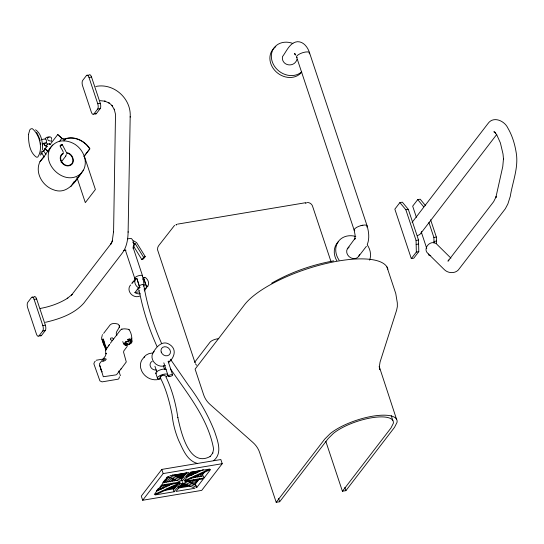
<?xml version="1.0" encoding="UTF-8"?>
<svg xmlns="http://www.w3.org/2000/svg" width="544" height="544" viewBox="0 0 544 544"><rect width="100%" height="100%" fill="white"/><g stroke="black" fill="none" stroke-linecap="round" stroke-linejoin="round"><path stroke-width="0.82" d="M45.451 322.313C59.35 319.056 74.066 314.092 83.824 303.137L122.55 252.708C126.813 246.826 127.928 239.319 128.112 232.234L130.186 116.627C131.356 98.539 113.642 82.695 95.778 86.469M127.289 344.638C123.59 345.256 126.827 345.746 127.344 344.556M130.179 117.123L130.186 116.627M128.112 232.234L128.119 231.737M42.65 149.831C42.602 142.997 41.854 133.872 35.55 129.792M125.045 344.005L127.051 343.917M47.478 138.829C47.308 135.578 52.578 136.49 51.673 139.468M119.537 376.788L118.81 378.712L118.136 379.188L102.068 381.874L99.906 380.875L93.847 363.766L94.574 361.842L95.241 361.366M131.913 339.293C131.784 336.002 130.995 331.833 128.731 329.358C125.752 328.909 121.23 327.814 119.578 331.228L110.323 343.278M66.341 154.516L65.634 156.291M41.296 151.042L40.807 153.728M107.046 347.847L107.875 346.936L105.849 349.636L105.713 351.247M128.316 342.924L128.105 343.046M103.646 333.35L110.174 324.85C112.159 322.891 115.566 323.388 118.007 324.115C122.624 327.4 113.839 331.276 116.892 335.349M119.245 327.44L119.442 326.652M112.241 241.162L113.594 231.37L113.587 231.866L115.505 114.281L114.199 109.113L114.43 109.711L111.84 105.386L112.295 105.917L110.575 104.149L108.603 102.68L109.201 103.047L104.632 101.075L105.278 101.225L100.082 100.66M105.747 349.846L105.624 350.241M111.867 242.277L112.526 240.312M40.018 161.582C34.571 172.502 42.371 185.81 53.196 189.666C67.816 195.65 76.486 180.03 83.518 170.088C88.169 160.881 83.144 149.607 74.936 144.296C70.686 141.698 65.715 140.366 60.744 141.025C50.157 142.793 46.852 154.911 40.018 161.582L42.69 158.073L43.901 157.23M70.754 186.728L73.943 181.812M306.197 203.123L305.483 203.293M367.377 244.263C369.668 238.333 368.771 231.696 367.057 225.726L309.468 52.598C307.816 47.369 303.62 41.596 297.616 41.691C289.83 42.255 286.464 51.49 282.418 56.739C281.268 65.967 294.365 68.143 297.038 59.289M124.29 343.72L124.426 343.108M131.315 341.367L131.444 340.306M135.436 278.888L134.932 280.187A7.29 6.215 37.5 0 0 137.108 286.729L138.462 287.796L139.89 287.558L136.925 278.63L135.436 278.888L131.893 283.39A7.29 6.215 37.5 0 1 134.266 281.2M112.166 241.386L110.86 244.1L111.411 243.202L71.454 295.195L72.168 294.44L67.198 298.479L67.837 298.064C59.473 303.375 49.932 306.714 40.202 308.455M42.174 152.368L41.419 154.068L40.276 155.108M113.295 339.687L113.308 338.858L112.363 337.817L110.568 338.184L110.432 339.626L112.37 340.626M105.862 349.622L106.488 348.595L106.107 349.2M105.434 347.806L105.89 347.004L103.238 338.966L105.856 349.432L106.359 348.493L105.89 347.004M102.054 336.219L101.592 337.878L103.877 344.658M127.792 339.442C133.042 337.974 128.404 343.067 127.792 339.442L128.241 339.313A4.495 1.877 -22.4 0 1 129.717 339.082M128.173 340.374L128.778 340.714M130.567 340.49C128.826 340.925 131.022 339.986 129.669 339.157M102.068 335.464L102.646 334.648M52.775 144.942C37.454 161.051 64.376 188.238 80.845 173.597M42.391 144.874L43.398 143.555M45.723 146.282L47.695 143.711M45.655 147.968L43.18 151.49L42.378 151.504M44.295 143.058A2.434 2.074 37.5 0 0 44.975 145.248L47.212 146.241L43.18 151.49L42.371 151.266M49.014 143.677L50.048 144.575L57.752 134.558L61.934 138.237A3.366 2.87 37.5 0 0 65.028 138.863L65.3 138.754A19.407 16.538 37.5 0 1 74.161 138.101C80.614 139.223 86.38 143.29 89.93 148.757L83.878 156.638M59.289 141.698L61.805 138.414A3.611 3.074 37.5 0 0 65.409 138.992M63.893 140.95L65.402 138.978A19.169 16.334 37.5 0 1 74.161 138.339C80.539 139.448 86.238 143.466 89.74 148.872L84.191 156.101M93.847 114.029L97.648 109.079A4.1 1.68 80.5 0 0 97.736 103.7L89.012 77.472A4.1 1.68 80.5 0 0 86.476 75.5L82.681 80.444A4.1 1.68 80.5 0 0 82.593 85.83L91.317 112.05A4.1 1.68 80.5 0 0 93.847 114.029L96.376 113.608L100.178 108.657A4.1 1.68 80.5 0 0 100.259 103.272L91.535 77.051A4.1 1.68 80.5 0 0 89.005 75.072L87.108 75.392M61.078 162.221L65.824 156.04M73.426 183.226L83.518 170.088M38.937 335.94L42.738 330.99A4.1 1.68 80.5 0 0 42.82 325.611L34.095 299.384A4.1 1.68 80.5 0 0 31.566 297.412L27.764 302.355A4.1 1.68 80.5 0 0 27.683 307.741L36.407 333.962A4.1 1.68 80.5 0 0 38.937 335.94L41.466 335.519L45.261 330.568A4.1 1.68 80.5 0 0 45.349 325.183L36.625 298.962A4.1 1.68 80.5 0 0 34.34 296.745M132.743 242.563L135.204 243.705L133.457 245.976L141.889 259.617L143.487 258.876L145.228 256.605L136.564 242.57L133.43 240.727M141.889 259.617L143.63 257.346L145.228 256.605M144.051 289.184A4.556 1.482 -18.4 0 0 146.458 286.79L143.364 277.766L145.024 277.284L146.295 278.283A7.29 6.215 37.5 0 1 148.471 284.832L144.303 290.945M140.243 293.78A7.29 6.215 37.5 0 1 134.966 292.638L138.462 287.796M139.72 290.333A4.556 1.482 -18.4 0 1 139.359 287.98L139.89 287.558M146.329 286.688L147.995 286.205M120.884 369.213L121.258 368.608L116.498 374.796M152.871 353.07C155.951 347.249 162.459 339.585 169.599 344.495C177.228 349.289 174.427 357.728 168.375 362.732A9.153 7.8 37.5 0 0 169.116 360.815M161.792 469.418L141.297 496.101L142.684 500.256L201.722 490.382L222.217 463.699L220.837 459.544L161.792 469.418L163.173 473.572L142.684 500.256M156.74 490.559L158.297 488.539M163.764 481.413L162.785 482.684L177.507 480.223M163.982 481.134L165.016 479.788M166.049 478.441L167.083 477.095M164.424 482.052L166.457 479.4M158.392 490.64L162.411 485.404M164.424 482.786L169.007 476.823M164.587 484.813L161.044 489.423L160.358 487.342M166.627 482.161L170.231 477.455M163.533 488.281L166.008 485.058M168.484 481.834L171.476 477.938M359.475 254.592A6.834 5.828 37.5 0 1 351.009 257.91A6.834 5.828 37.5 0 1 347.337 248.812L355.198 238.122L354.729 239.401L355.15 235.389L354.226 230.343L296.636 57.215M168.171 484.466L166.185 487.064L165.723 485.676M170.184 481.848L172.815 478.421M172.584 480.073L173.563 478.802M168.667 485.921L169.633 484.663M172.38 481.08L173.964 479.019M174.25 480.882L175.284 479.536M177.902 483.806L173.386 489.682L174.08 491.762L155.176 494.924L180.642 483.215L174.08 491.762M182.288 481.066L169.946 475.687L188.85 472.525L182.288 481.066L181.601 478.992L186.796 472.226M399.888 202.599L394.849 209.154L411.312 258.604L413.766 258.189L418.798 251.641L418.513 240.026L408.313 209.358L402.342 202.184L399.888 202.599L405.851 209.766L416.058 240.434L416.337 252.056L411.312 258.604M358.924 256.027L366.377 246.316M189.788 482.562L191.318 480.576M193.331 477.952L194.84 475.986M191.073 483.126L193.548 479.903M195.527 477.326L197.084 475.3M192.277 483.65L194.854 480.298M197.404 476.979L199.478 474.273M193.562 484.208L197.343 479.291M199.09 477.013L202.28 472.865M198.016 479.903L194.963 483.881L195.418 485.268M202.089 474.599L203.109 473.266M194.847 484.772L199.532 478.666M201.09 476.646L205.333 471.124M425.605 205.72L420.179 199.199L417.717 199.614L412.678 206.169L416.398 217.335M196.826 487.41L203.388 478.863L184.484 482.025L196.826 487.41L196.132 485.33L186.742 481.236M204.068 477.972L210.63 469.431L185.164 481.134L204.068 477.972L203.381 475.898L190.849 477.992M412.1 222.374L487.893 123.678C493.333 115.661 504.58 120.802 507.912 128.153C512.285 135.64 514.814 144.058 516.181 152.585C518.806 167.43 512.57 181.852 510.299 196.309L507.878 203.925L505.308 208.787L459.517 268.43C456.239 273.999 447.991 273.795 443.931 269.239L427.985 253.518C422.13 248.703 430.59 239.333 436.322 243.739L450.935 258.142M421.104 232.954L496.747 134.45M387.899 269.198A77.486 25.228 -18.4 0 0 323.646 264.112A77.486 25.228 -18.4 0 0 244.514 304.756L195.099 369.111L203.68 394.91A20.182 17.19 37.5 0 0 210.066 404.444L252.933 442.469A21.066 17.945 37.5 0 1 259.604 452.418L276.196 502.309L324.802 439.015L330.262 433.588A38.406 12.505 -18.4 0 1 372.715 416.187A38.406 12.505 -18.4 0 1 397.011 422.423L394.509 427.36L345.896 490.654L342.414 491.239L325.815 441.347M276.196 502.309L279.684 501.731L328.209 438.539L333.336 433.439A34.496 11.234 -18.4 0 1 371.464 417.806A34.496 11.234 -18.4 0 1 393.292 423.409L390.939 428.046L342.414 491.239M127.235 346.358L123.828 350.921L123.576 352.152L126.276 361.957L121.407 368.533M176.528 224.869L175.875 224.917L176.487 224.597M347.337 248.812L349.119 247.064M130.812 342.013L131.24 341.482M130.859 342.135L131.294 341.605M130.914 342.264L131.342 341.734M130.968 342.387L131.396 341.856M131.016 342.516L131.444 341.986M131.07 342.638L131.498 342.108M57.752 134.558L61.805 138.414M50.048 144.575L49.157 143.514M61.996 144.908C57.351 144.35 62.703 149.444 63.369 152.422M213.799 460.55C222.754 452.996 217.573 440.756 214.628 431.61C208.141 415.167 199.274 399.656 188.632 385.546L170.428 359.217M143.936 357.177L146.132 355.062L148.92 353.654L152.109 353.049M124.012 343.577L124.08 343.516A3.91 1.639 -22.4 0 0 126.97 343.835L126.936 343.91M45.567 138.169L47.185 137.156L49.13 137.292M448.324 260.61L448.909 259.991L447.957 261.181L493.673 201.634L496.312 196.357L495.822 197.669L502.772 166.525L503.492 158.481L503.52 159.263L503.01 153.959L500.398 142.936L496.822 134.939L494.727 132.138L495.761 133.198L493.864 131.723L495.285 132.539M45.07 139.06L45.689 139.04L46.342 140.182L46.437 143.004L42.248 143.834M61.826 145.058L62.193 144.52L60.16 145.989M130.084 342.618L130.723 342.094M130.138 342.747L130.778 342.217M130.186 342.87L130.825 342.346M130.24 342.999L130.88 342.468M130.288 343.121L130.934 342.598M130.342 343.25L130.982 342.72M174.576 225.345L158.726 245.609L157.794 247.282L157.515 249.689L194.902 362.338M63.084 153.231C56.535 156.951 62.383 167.198 68.979 165.804C76.677 164.193 73.1 152.755 66.341 152.687M63.322 153.619C57.195 157.1 62.669 166.688 68.843 165.383C76.044 163.873 72.699 153.17 66.368 153.109M125.746 341.809L126.548 341.326M125.793 341.931L126.596 341.455M129.377 343.679L130.179 343.203M271.687 283.179C290.856 272.184 311.97 264.853 333.676 260.855M131.186 341.353L130.689 341.992M156.223 491.232L173.665 483.215M186.334 477.394L203.34 469.574M129.785 340.524L128.908 340.7M354.756 230.772A6.834 2.224 -18.4 0 1 361.155 225.563L364.344 225.026A6.834 2.224 -18.4 0 1 366.792 227.004M361.155 225.563L362.821 225.196M124.535 343.856L123.984 343.516M136.51 278.712L136.918 278.637L139.713 287.79M89.012 77.472L91.535 77.051M97.736 103.7L100.259 103.272M97.648 109.079L100.178 108.657M41.235 139.584L45.247 138.91M177.46 224.148L306.204 202.613M127.874 238.85L130.336 238.442A5.467 2.244 80.5 0 1 133.402 242.155A5.467 2.244 80.5 0 1 133.096 248.676M123.57 250.607L126.024 250.192M405.851 209.766L408.313 209.358M32.198 297.303L34.088 296.99M34.095 299.384L36.625 298.962M416.058 240.434L418.513 240.026M428.917 222.516L433.888 237.456L436.349 237.041L436.506 243.576M416.153 244.433L418.615 244.018M433.983 241.448L436.444 241.04M134.83 292.529L139.563 291.734M416.337 252.056L418.798 251.641M430.78 255.347L429.141 255.619L428.611 254.028M42.82 325.611L45.349 325.183M42.738 330.99L45.261 330.568M218.797 338.606L216.424 339.021A5.814 1.89 -18.4 0 0 210.038 342.176L195.017 361.787A5.814 1.89 -18.4 0 0 195.432 362.93M96.098 360.257L103.326 359.047M115.831 374.904L103.306 376.734L99.389 363.95L105.427 355.932L106.121 353.355L106.066 353.92L105.563 351.812M163.173 473.572L222.217 463.699M173.114 475.293L186.157 473.11M190.237 472.423L201.654 470.519M173.754 475.912L186.17 473.831M189.482 473.28L198.594 471.757M175.603 476.374L185.633 474.701M188.136 474.28L197.336 472.743M176.236 477L184.436 475.626M188.537 474.939L193.453 474.116M178.092 477.462L183.899 476.49M187.218 475.932L192.195 475.102M178.704 478.088L183.512 477.278M186.714 476.748L188.319 476.476M180.581 478.55L182.199 478.278M181.54 483.766L184.266 483.31M174.257 485.71L177.052 485.241M181.227 484.548L185.409 483.847M171.299 486.982L177.392 485.962M180.438 485.452L186.81 484.384M169.198 488.056L175.726 486.968M178.99 486.424L187.966 484.922M165.607 489.437L175.603 487.764M178.384 487.295L189.196 485.486M163.186 490.613L174.774 488.675M178.085 488.124L190.556 486.037M128.778 340.503L129.642 340.36M128.826 340.626L129.696 340.49M126.324 343.72L125.066 343.924L125.426 343.944A4.495 1.877 -22.4 0 0 126.398 343.822M126.072 344.148L126.936 344.005M126.12 344.27L126.99 344.134M126.174 344.4L127.038 344.257M126.228 344.522L127.092 344.386M126.276 344.644L127.146 344.508M126.33 344.774L127.194 344.638M143.97 277.46L143.548 277.522L146.506 286.45M99.572 365.514L101.952 371.824M46.267 143.16L45.587 142.759M47.212 146.241L44.812 145.404A2.713 2.312 37.5 0 1 44.057 142.956M48.511 144.167L47.437 144.078M307.292 202.511C309.828 202.416 312.249 204.286 312.752 206.774L330.99 261.582M129.771 340.354L130.512 340.367M125.406 344.644L126.154 344.658M125.46 344.774L126.201 344.78M124.535 343.964L125.1 344.128M124.59 344.094L125.147 344.257M124.644 344.216L125.256 344.508M124.746 344.468L125.304 344.631M124.8 344.597L125.358 344.76M197.125 463.386C186.701 460.312 182.9 449.174 178.622 440.341C175.182 432.086 172.924 423.341 172.047 414.446C169.789 403.247 166.552 390.191 160.997 379.134M172.339 474.953L181.601 478.992M129.22 329.698L128.731 329.358M294.637 53.992L295.535 54.624L294.658 53.543L295.759 55.168M143.364 277.766L143.494 277.868A4.556 1.482 -18.4 0 1 142.8 279.235M45.349 148.961L47.838 151.15M44.581 148.573L48.334 151.871M124.188 343.76L124.569 344.182M124.671 344.434L124.127 343.414M105.4 347.997L105.046 347.643L105.42 348.344M196.622 365.255L195.527 363.943M50.796 141.236L51.32 141.386L51.422 140.325M417.717 199.614L423.688 206.788M170.442 368.791C187.347 393.713 208.223 418.506 213.622 449.072L212.684 453.295L212.826 452.962L210.086 456.606L210.372 456.375C189.183 468.071 180.962 432.194 177.813 417.364L177.854 417.642C175.8 403.56 172.101 389.626 165.879 376.768M135.204 243.705L143.63 257.346M62.22 144.534L66.076 151.83M45.954 154.72L44.309 151.735M44.044 156.856L42.01 153.36M36.652 132.376L39.175 137.605M161.663 343.597C153.292 324.952 147.091 305.286 143.779 285.104M157.073 346.637C149.185 329.222 143.215 310.937 139.536 292.169M100.905 369.512L101.891 371.838M130.988 338.028L132.117 340.802M122.754 341.598L123.882 344.366M105.366 348.405L105.142 347.412M103.748 343.876L104.788 346.888L103.822 343.958M430.59 219.742L436.349 237.041M421.444 232.492L426.748 248.445M386.934 266.92L395.787 293.61L397.324 302.94L397.351 306.619L396.61 310.223L380.052 362.073L379.474 365.86L379.705 369.709L379.209 366.418L396.508 419.152M391.238 415.65L392.843 420.478M344.828 487.438L345.896 490.654M278.61 498.508L279.684 501.731M132.947 246.99L142.501 275.713L144.078 284.764M168.11 361.311L172.611 374.83M163.832 362.855L168.334 376.373M125.249 249.764L134.803 278.487M163.356 365.69L164.587 369.376M154.931 366.255L156.89 372.15M84.368 156.332L95.397 189.496L85.313 202.633L76.908 177.364M192.392 482.759L192.848 484.146M155.836 373.354L157.468 378.257M189.904 481.678L190.359 483.058M118.83 370.988L120.387 375.68M101.844 339.13L103.863 345.229M119.245 325.462L119.442 326.142M39.406 138.414L40.113 140.842M40.494 142.854L40.752 144.201M131.403 340.428L131.532 340.966M124.236 343.665L124.358 344.202M433.888 237.456L434.024 243.141M50.068 140.61A1.38 1.176 37.5 0 1 49.089 140.801L48.144 140.209A1.55 1.319 37.5 0 1 47.811 139.543M41.466 335.519A4.1 1.68 80.5 0 1 40.494 335.832M96.376 113.608A4.1 1.68 80.5 0 1 95.404 113.92M421.661 231.52A6.834 5.828 37.5 0 1 417.357 235.477M131.532 341.34A4.032 1.686 -22.2 0 1 129.968 342.944M127.248 344.121A4.032 1.686 -22.2 0 1 125.916 344.332M125.521 344.332A4.032 1.686 -22.2 0 1 124.1 343.658M128.67 340.129A4.032 1.686 -22.2 0 1 129.56 339.993M131.478 340.462A4.032 1.686 -22.2 0 1 131.628 340.864M160.704 378.576A13.675 11.648 37.5 0 1 141.814 371.246L140.685 368.057A13.675 11.648 37.5 0 1 144.684 356.952M156.305 369.968A5.012 4.27 37.5 0 1 150.532 366.806A5.012 4.27 37.5 0 1 152.198 361.325M165.396 365.473A9.153 7.8 37.5 0 1 154.061 362.318A9.153 7.8 37.5 0 1 154.142 351.478M156.257 373.694A5.481 1.782 -18.4 0 1 159.365 370.199A5.481 1.782 -18.4 0 1 166.124 369.648M160.868 378.685A5.481 1.782 -18.4 0 1 158.059 376.822A5.481 1.782 -18.4 0 1 165.94 373.986A5.481 1.782 -18.4 0 1 166.008 376.829M160.636 377.59A2.72 0.884 -18.4 0 1 162.139 375.632A2.72 0.884 -18.4 0 1 165.063 375.999M139.686 296.113A7.29 6.215 37.5 0 1 132.008 294.93A7.29 6.215 37.5 0 1 129.118 287.756L129.71 286.226A7.29 6.215 37.5 0 1 130.723 284.961M134.878 280.561A4.556 1.482 -18.4 0 1 135.116 280.092M135.123 278.739A4.1 1.333 -18.4 0 1 138.448 275.76A4.1 1.333 -18.4 0 1 142.344 276.481M139.053 286.096A2.734 0.891 -18.4 0 1 142.99 284.485A2.734 0.891 -18.4 0 1 143.208 285.899M160.29 377.4A2.72 0.728 -25.6 0 1 161.527 375.795M162.139 375.462A2.72 0.728 -25.6 0 1 162.785 375.176M143.167 284.702A2.72 1.047 -9.8 0 1 143.378 285.96M297.16 57.644A6.834 2.224 -18.4 0 1 302.709 52.68A6.834 2.224 -18.4 0 1 309.203 53.876M301.532 71.978A18.374 15.654 37.5 0 1 279.235 71.312A18.374 15.654 37.5 0 1 272.775 49.953A18.374 15.654 37.5 0 1 292.896 43.452M301.77 72.087A18.374 15.654 37.5 0 1 275.808 71.495A18.374 15.654 37.5 0 1 275.822 46.662M339.089 260.114A18.374 15.654 37.5 0 1 338.246 241.652A18.374 15.654 37.5 0 1 355.783 236.484M367.18 244.725A18.374 15.654 37.5 0 1 369.621 260.161M336.784 260.678A18.374 15.654 37.5 0 1 338.293 241.774M28.485 134.402C28.424 142.29 29.498 152.232 36.373 157.162L37.767 157.1C43.282 148.94 39.766 134.871 32.388 128.71L30.994 128.772L29.825 129.798L28.485 134.402M108.419 345.841L108.208 346.229L109.602 344.406L108.419 345.841M127.922 343.203L127.935 343.196M104.781 358.714L102.524 361.672L105.332 360.386L106.298 359.115L104.781 358.714M160.827 485.982L154.265 494.523L179.731 482.82L160.827 485.982M168.076 476.551L161.514 485.092L180.418 481.93L168.076 476.551M182.607 482.888L176.045 491.429L194.949 488.267L182.607 482.888M190.822 472.199L184.26 480.74L209.726 469.037L190.822 472.199M121.849 329.181L121.4 329.276L121.808 329.195M126.052 345.127A4.046 1.693 -22.4 0 0 131.92 341.782A4.046 1.693 -22.4 0 0 126.432 341.877A4.046 1.693 -22.4 0 0 126.052 345.127M126.344 345.046A4.032 1.686 -22.2 0 0 131.92 341.584A4.032 1.686 -22.2 0 0 126.14 341.999A4.032 1.686 -22.2 0 0 126.344 345.046M161.201 352.029A5.012 4.27 37.5 0 0 169.266 354.797A5.012 4.27 37.5 0 0 166.668 347.004A5.012 4.27 37.5 0 0 161.201 352.029M169.238 376.604A2.278 0.741 -18.4 0 0 172.638 375.027A2.278 0.741 -18.4 0 0 169.538 375.176A2.278 0.741 -18.4 0 0 169.238 376.604"/></g></svg>
